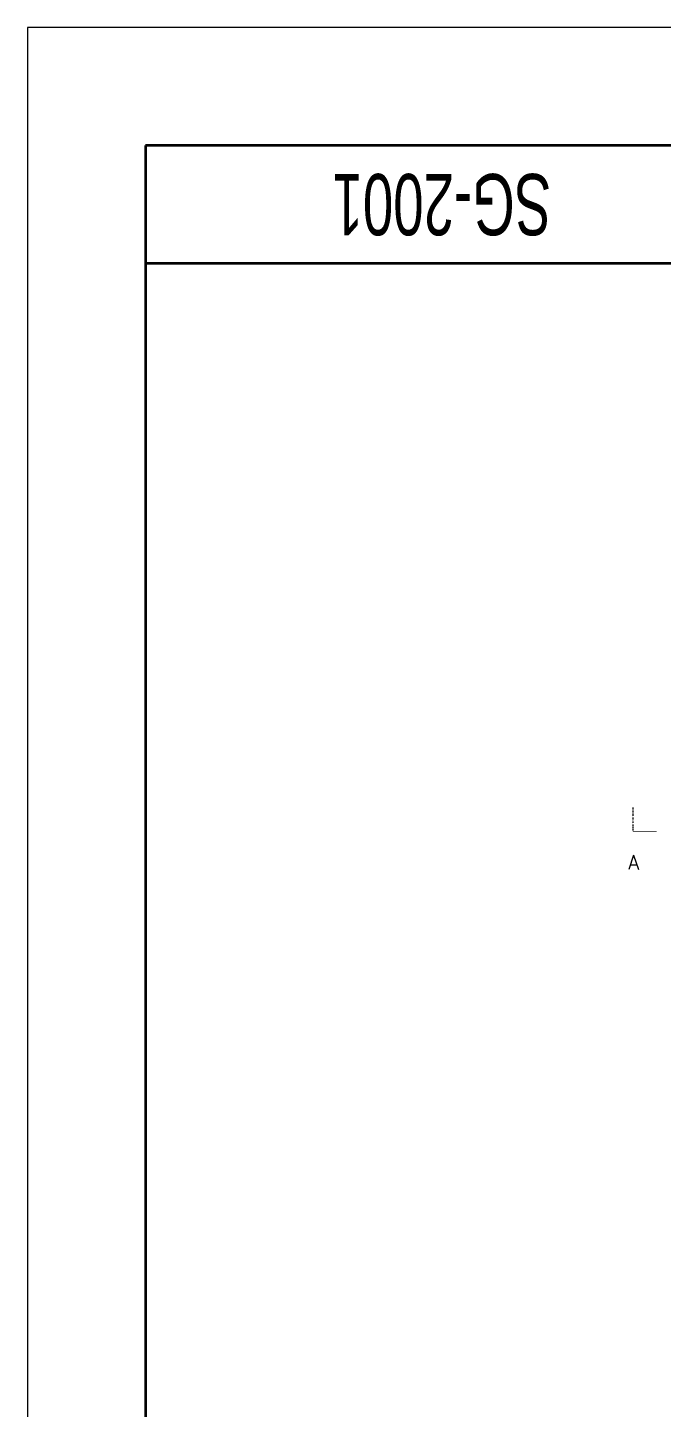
# Model space of a CAD drawing. Header units: millimetres. Extents: x -461 to 2810, y 2853 to 3908.
# Drawn here: x 1325 to 1594, y 3323 to 3908 of the extents above; entities that cross this region are included whole.
import ezdxf
from ezdxf.enums import TextEntityAlignment as Align

# ---------------------------------------------------------------- set-up
doc = ezdxf.new("R2010")
doc.units = ezdxf.units.MM
doc.linetypes.add('DIVIDE', pattern=[31.75, 12.7, -6.35, 0, -6.35, 0, -6.35])
for name, color, linetype, lineweight in [('文字层', 3, 'Continuous', 18), ('粗实线层', 7, 'Continuous', 35), ('细实线层', 7, 'Continuous', 18)]:
    doc.layers.add(name, color=color, linetype=linetype, lineweight=lineweight)
doc.styles.add('chinesef_fs', font='simplex.shx', dxfattribs={"bigfont": 'gbcbig.shx'})
doc.styles.add('标准', font='FSGB2312.ttf', dxfattribs={"width": 0.667})

# ---------------------------------------------------------------- blocks, each defined once
blk = doc.blocks.new('A4图框')
at = {"layer": '粗实线层'}
for p, q in [((-138.5, 95), (-138.5, -95)), ((138.5, 95), (-138.5, 95)), ((-88.5, 85), (-138.5, 85))]:
    blk.add_line(p, q, dxfattribs=at)
at = {"layer": '细实线层'}
for p, q in [((148.5, 105), (-148.5, 105)), ((-148.5, 105), (-148.5, -105))]:
    blk.add_line(p, q, dxfattribs=at)
at = {"layer": '文字层', "style": '标准', "width": 0.667}
blk.add_attdef('图纸编号', text='', height=5.19, rotation=180, dxfattribs=at).set_placement((-113.41, 90), align=Align.MIDDLE_CENTER)
blk = doc.blocks.new('A4A-B-Marked')
blk.add_blockref('A4图框', (0, 0)).add_auto_attribs({'图纸编号': 'SG-2001'})

msp = doc.modelspace()

# ---------------------------------------------------------------- linework, layer by layer
at = {"layer": '粗实线层', "color": 2, "linetype": 'DIVIDE', "lineweight": 20, "ltscale": 0.04}
msp.add_line((1581.704, 3577.476), (1581.704, 3567.476), dxfattribs=at)
msp.add_lwpolyline([(1581.704, 3567.476, 0.26, 0.26, 0), (1591.704, 3567.476, 0.26, 0.26, 0)], format="xyseb", dxfattribs=at)

# ---------------------------------------------------------------- block references
at = {"lineweight": 18, "xscale": 5, "yscale": 5, "zscale": 5}
msp.add_blockref('A4A-B-Marked', (2067.81, 3383.014), dxfattribs=at)

# ---------------------------------------------------------------- texts
at = {"layer": '粗实线层', "lineweight": 20, "insert": (1579.739, 3551.282), "char_height": 6, "attachment_point": 7, "line_spacing_factor": 0.903614, "style": 'chinesef_fs'}
msp.add_mtext('\\W0.9844;A', dxfattribs=at)

doc.saveas('drawing.dxf')
